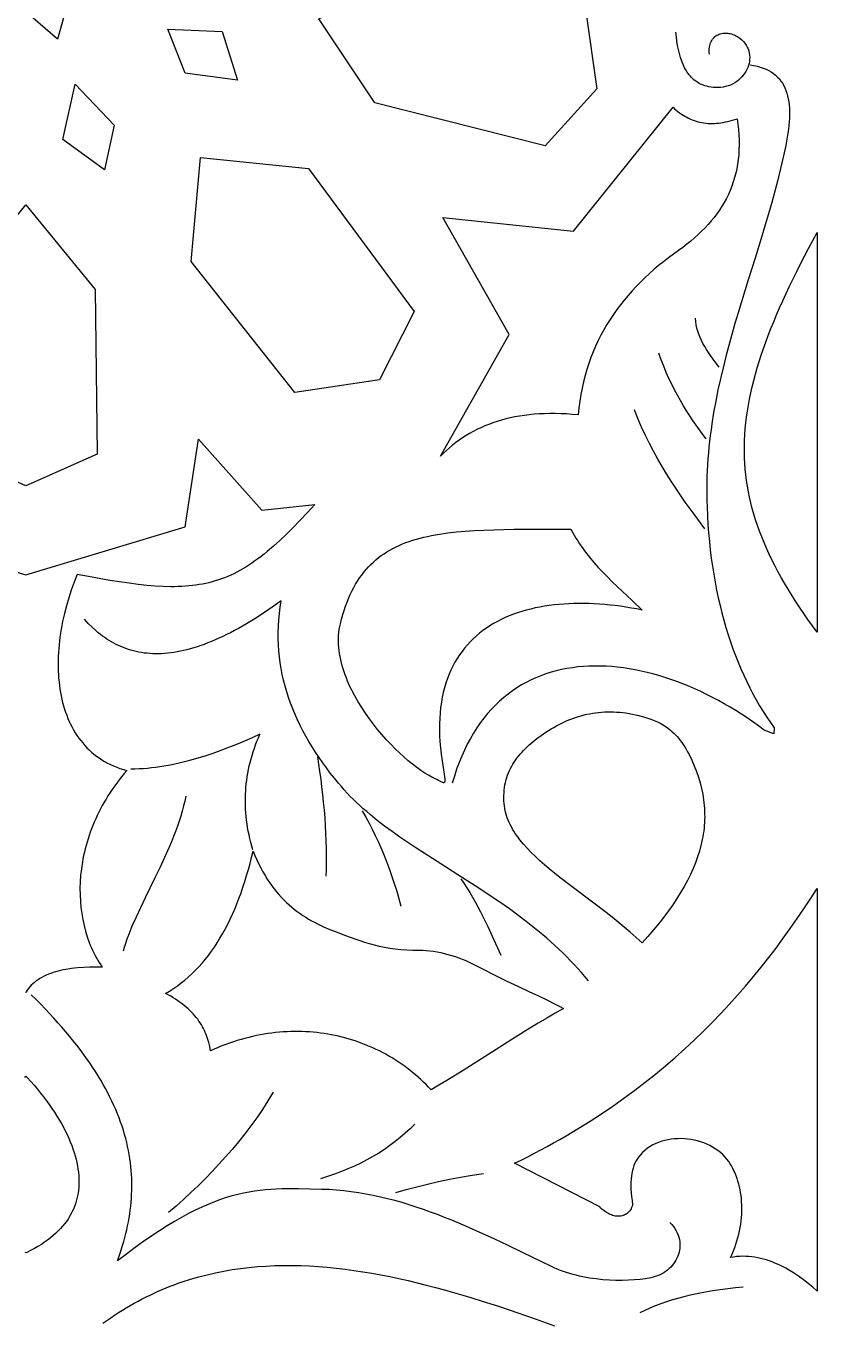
# Model space of a CAD drawing. Extents: x -332 to 348, y -263 to 352.
# Drawn here: x 261.73 to 288.5, y 217.3 to 261.21 of the extents above; entities that cross this region are included whole.
import ezdxf

# ---------------------------------------------------------------- set-up
doc = ezdxf.new("R2010")
doc.units = 0
doc.layers.add('LAYER_1', color=18, linetype='CONTINUOUS')
doc.layers.add('LAYER_2', color=174, linetype='CONTINUOUS')

msp = doc.modelspace()

# ---------------------------------------------------------------- linework, layer by layer
at = {"layer": 'LAYER_1'}
for points in [[(262.698, 266.916), (264.292, 267.325), (264, 265.681), (265.48, 264.954), (264.217, 263.886), (264.89, 262.362), (263.246, 262.369), (262.798, 260.762), (261.543, 261.841), (260.183, 260.902), (259.904, 262.548), (258.269, 262.717), (259.097, 264.16), (257.951, 265.358), (259.498, 265.923), (259.378, 267.589), (260.92, 267.011), (261.882, 268.366)], [(280.675, 261.693), (281.043, 259.077), (279.298, 257.146), (273.535, 258.611), (271.64, 261.451), (274.938, 263.136)], [(268.363, 261.015), (268.892, 259.374), (267.112, 259.61), (266.526, 261.099)], [(264.708, 257.846), (264.384, 256.333), (262.98, 257.359), (263.395, 259.234)], [(283.68, 258.405), (283.736, 258.356), (283.793, 258.309), (283.85, 258.265), (283.909, 258.224), (283.968, 258.185), (284.028, 258.149), (284.089, 258.115), (284.151, 258.084), (284.213, 258.055), (284.276, 258.029), (284.34, 258.005), (284.405, 257.984), (284.471, 257.965), (284.538, 257.949), (284.605, 257.936), (284.673, 257.925), (284.742, 257.917), (284.812, 257.911), (284.882, 257.908), (284.954, 257.907), (285.026, 257.909), (285.099, 257.913), (285.173, 257.92), (285.247, 257.93), (285.323, 257.942), (285.399, 257.957), (285.476, 257.974), (285.633, 258.016), (285.792, 258.068), (285.819, 257.884), (285.839, 257.703), (285.853, 257.526), (285.86, 257.352), (285.862, 257.182), (285.858, 257.014), (285.848, 256.85), (285.832, 256.689), (285.81, 256.531), (285.782, 256.376), (285.749, 256.223), (285.71, 256.074), (285.666, 255.928), (285.615, 255.784), (285.56, 255.643), (285.498, 255.505), (285.432, 255.37), (285.36, 255.236), (285.282, 255.106), (285.199, 254.978), (285.112, 254.852), (285.018, 254.729), (284.92, 254.608), (284.817, 254.489), (284.708, 254.372), (284.595, 254.258), (284.477, 254.145), (284.354, 254.035), (284.225, 253.926), (284.093, 253.819), (283.955, 253.714), (283.813, 253.611), (283.639, 253.486), (283.468, 253.358), (283.301, 253.228), (283.138, 253.095), (282.978, 252.959), (282.823, 252.821), (282.671, 252.679), (282.523, 252.535), (282.379, 252.388), (282.24, 252.238), (282.104, 252.085), (281.974, 251.929), (281.847, 251.77), (281.725, 251.607), (281.608, 251.441), (281.495, 251.271), (281.388, 251.098), (281.285, 250.922), (281.187, 250.742), (281.095, 250.558), (281.007, 250.371), (280.925, 250.179), (280.848, 249.984), (280.777, 249.785), (280.711, 249.582), (280.651, 249.375), (280.596, 249.164), (280.548, 248.949), (280.505, 248.729), (280.469, 248.505), (280.438, 248.277), (280.414, 248.044), (280.215, 248.061), (280.02, 248.074), (279.829, 248.083), (279.642, 248.088), (279.458, 248.088), (279.278, 248.084), (279.101, 248.076), (278.929, 248.063), (278.759, 248.047), (278.594, 248.026), (278.431, 248.002), (278.272, 247.974), (278.117, 247.941), (277.965, 247.905), (277.816, 247.865), (277.671, 247.822), (277.528, 247.774), (277.389, 247.723), (277.253, 247.668), (277.121, 247.61), (276.991, 247.548), (276.864, 247.483), (276.741, 247.414), (276.62, 247.341), (276.502, 247.266), (276.388, 247.187), (276.276, 247.104), (276.167, 247.019), (276.06, 246.93), (275.957, 246.838), (275.856, 246.743), (275.758, 246.645), (278.086, 250.764), (275.838, 254.727), (280.253, 254.261), (283.625, 258.457)], [(271.291, 256.385), (274.861, 251.547), (273.696, 249.233), (270.832, 248.802), (267.324, 253.238), (267.637, 256.751)], [(264.067, 252.292), (264.139, 246.715), (261.727, 245.638), (259.316, 246.715), (259.387, 252.292), (261.727, 255.153)], [(288.5, 240.69), (288.344, 240.903), (288.193, 241.115), (288.048, 241.324), (287.907, 241.532), (287.772, 241.737), (287.642, 241.942), (287.518, 242.144), (287.398, 242.345), (287.284, 242.545), (287.174, 242.744), (287.07, 242.941), (286.971, 243.137), (286.877, 243.333), (286.788, 243.527), (286.705, 243.721), (286.626, 243.914), (286.552, 244.106), (286.483, 244.298), (286.42, 244.489), (286.361, 244.68), (286.307, 244.871), (286.259, 245.062), (286.215, 245.253), (286.176, 245.443), (286.142, 245.634), (286.113, 245.825), (286.089, 246.017), (286.07, 246.209), (286.055, 246.401), (286.046, 246.595), (286.041, 246.788), (286.041, 246.983), (286.046, 247.179), (286.056, 247.375), (286.07, 247.573), (286.089, 247.772), (286.113, 247.972), (286.142, 248.174), (286.175, 248.377), (286.213, 248.581), (286.256, 248.788), (286.304, 248.996), (286.356, 249.206), (286.412, 249.418), (286.474, 249.632), (286.54, 249.848), (286.61, 250.066), (286.686, 250.287), (286.765, 250.51), (286.85, 250.736), (286.939, 250.964), (287.032, 251.195), (287.13, 251.429), (287.232, 251.666), (287.339, 251.906), (287.45, 252.149), (287.566, 252.395), (287.686, 252.644), (287.811, 252.897), (287.94, 253.153), (288.211, 253.676), (288.5, 254.215)], [(280.225, 244.074), (280.282, 243.973), (280.341, 243.873), (280.402, 243.775), (280.465, 243.679), (280.529, 243.585), (280.663, 243.401), (280.802, 243.224), (280.947, 243.051), (281.097, 242.883), (281.251, 242.719), (281.41, 242.557), (281.571, 242.397), (281.902, 242.081), (282.24, 241.763), (282.581, 241.439), (282.398, 241.474), (282.216, 241.507), (282.034, 241.537), (281.853, 241.564), (281.672, 241.587), (281.493, 241.607), (281.314, 241.625), (281.136, 241.638), (280.96, 241.649), (280.784, 241.656), (280.61, 241.66), (280.437, 241.661), (280.266, 241.658), (280.096, 241.652), (279.929, 241.642), (279.762, 241.629), (279.598, 241.612), (279.436, 241.591), (279.276, 241.567), (279.118, 241.539), (278.963, 241.508), (278.809, 241.473), (278.659, 241.433), (278.511, 241.391), (278.365, 241.344), (278.222, 241.293), (278.083, 241.238), (277.946, 241.18), (277.812, 241.117), (277.682, 241.051), (277.555, 240.98), (277.431, 240.905), (277.311, 240.826), (277.194, 240.743), (277.081, 240.655), (276.971, 240.563), (276.866, 240.467), (276.765, 240.367), (276.667, 240.262), (276.574, 240.153), (276.485, 240.039), (276.401, 239.921), (276.32, 239.799), (276.245, 239.671), (276.174, 239.539), (276.108, 239.403), (276.047, 239.262), (275.99, 239.116), (275.939, 238.965), (275.893, 238.81), (275.852, 238.65), (275.817, 238.485), (275.787, 238.315), (275.762, 238.14), (275.744, 237.96), (275.731, 237.775), (275.723, 237.585), (275.722, 237.39), (275.727, 237.19), (275.738, 236.984), (275.755, 236.774), (275.779, 236.558), (275.809, 236.337), (275.845, 236.111), (275.883, 235.881), (275.895, 235.795), (275.902, 235.727), (275.904, 235.674), (275.902, 235.635), (275.894, 235.61), (275.888, 235.601), (275.881, 235.596), (275.872, 235.592), (275.863, 235.592), (275.839, 235.596), (275.81, 235.608), (275.775, 235.626), (275.689, 235.673), (275.637, 235.699), (275.58, 235.726), (275.467, 235.779), (275.347, 235.845), (275.221, 235.922), (275.089, 236.01), (274.952, 236.108), (274.81, 236.217), (274.666, 236.336), (274.519, 236.464), (274.37, 236.6), (274.22, 236.745), (274.071, 236.897), (273.922, 237.056), (273.774, 237.222), (273.63, 237.394), (273.488, 237.572), (273.35, 237.755), (273.218, 237.943), (273.091, 238.134), (272.97, 238.33), (272.857, 238.529), (272.752, 238.73), (272.703, 238.831), (272.656, 238.933), (272.612, 239.035), (272.57, 239.138), (272.531, 239.241), (272.494, 239.344), (272.46, 239.448), (272.43, 239.551), (272.402, 239.655), (272.378, 239.758), (272.357, 239.862), (272.339, 239.965), (272.324, 240.068), (272.314, 240.171), (272.307, 240.273), (272.303, 240.375), (272.304, 240.477), (272.308, 240.578), (272.317, 240.679), (272.33, 240.778), (272.347, 240.877), (272.368, 240.976), (272.408, 241.131), (272.45, 241.282), (272.495, 241.427), (272.543, 241.568), (272.593, 241.703), (272.646, 241.834), (272.701, 241.96), (272.759, 242.082), (272.82, 242.199), (272.883, 242.311), (272.949, 242.419), (273.018, 242.523), (273.089, 242.623), (273.163, 242.718), (273.239, 242.81), (273.318, 242.898), (273.4, 242.981), (273.484, 243.061), (273.571, 243.138), (273.661, 243.211), (273.753, 243.28), (273.848, 243.346), (273.945, 243.408), (274.045, 243.468), (274.148, 243.524), (274.253, 243.577), (274.361, 243.627), (274.472, 243.674), (274.585, 243.719), (274.7, 243.761), (274.819, 243.8), (274.94, 243.836), (275.063, 243.87), (275.189, 243.902), (275.318, 243.932), (275.449, 243.959), (275.583, 243.984), (275.719, 244.007), (276, 244.048), (276.291, 244.081), (276.592, 244.108), (276.904, 244.129), (277.225, 244.145), (277.558, 244.157), (277.9, 244.166), (278.253, 244.171), (278.616, 244.174), (280.17, 244.178)], [(281.615, 237.992), (281.718, 237.987), (281.823, 237.979), (281.928, 237.968), (282.034, 237.954), (282.141, 237.937), (282.249, 237.917), (282.357, 237.894), (282.466, 237.868), (282.665, 237.814), (282.77, 237.783), (282.877, 237.746), (282.987, 237.703), (283.098, 237.654), (283.21, 237.596), (283.323, 237.53), (283.435, 237.453), (283.491, 237.411), (283.546, 237.365), (283.601, 237.317), (283.656, 237.266), (283.711, 237.211), (283.765, 237.153), (283.818, 237.091), (283.87, 237.026), (283.922, 236.957), (283.973, 236.884), (284.023, 236.807), (284.072, 236.725), (284.12, 236.64), (284.167, 236.55), (284.26, 236.356), (284.344, 236.162), (284.419, 235.969), (284.486, 235.777), (284.543, 235.585), (284.591, 235.394), (284.631, 235.203), (284.647, 235.107), (284.661, 235.012), (284.673, 234.916), (284.682, 234.821), (284.689, 234.725), (284.694, 234.629), (284.696, 234.534), (284.697, 234.438), (284.694, 234.342), (284.69, 234.246), (284.683, 234.15), (284.674, 234.054), (284.663, 233.958), (284.649, 233.861), (284.633, 233.765), (284.615, 233.668), (284.571, 233.474), (284.519, 233.279), (284.456, 233.083), (284.384, 232.885), (284.303, 232.687), (284.213, 232.487), (284.112, 232.286), (284.003, 232.084), (283.883, 231.879), (283.755, 231.673), (283.616, 231.465), (283.468, 231.255), (283.31, 231.043), (283.143, 230.828), (282.965, 230.612), (282.778, 230.393), (282.581, 230.171), (282.38, 230.354), (282.177, 230.532), (281.973, 230.705), (281.768, 230.874), (281.563, 231.039), (281.358, 231.201), (280.951, 231.513), (280.166, 232.106), (279.796, 232.391), (279.618, 232.532), (279.446, 232.673), (279.28, 232.812), (279.121, 232.952), (278.969, 233.092), (278.825, 233.232), (278.69, 233.373), (278.563, 233.515), (278.446, 233.659), (278.391, 233.731), (278.338, 233.804), (278.288, 233.877), (278.241, 233.951), (278.197, 234.025), (278.155, 234.1), (278.116, 234.176), (278.081, 234.252), (278.048, 234.329), (278.018, 234.407), (277.992, 234.486), (277.969, 234.565), (277.949, 234.645), (277.932, 234.726), (277.919, 234.808), (277.909, 234.892), (277.903, 234.976), (277.9, 235.061), (277.901, 235.157), (277.906, 235.25), (277.913, 235.342), (277.925, 235.431), (277.939, 235.518), (277.957, 235.604), (277.978, 235.687), (278.002, 235.769), (278.029, 235.849), (278.059, 235.927), (278.092, 236.003), (278.127, 236.078), (278.166, 236.151), (278.207, 236.222), (278.25, 236.292), (278.296, 236.361), (278.345, 236.428), (278.396, 236.493), (278.449, 236.558), (278.504, 236.621), (278.562, 236.683), (278.622, 236.744), (278.747, 236.862), (278.88, 236.976), (279.02, 237.087), (279.167, 237.194), (279.319, 237.299), (279.497, 237.412), (279.587, 237.465), (279.677, 237.516), (279.769, 237.565), (279.86, 237.611), (279.952, 237.654), (280.045, 237.695), (280.138, 237.734), (280.232, 237.769), (280.327, 237.803), (280.422, 237.834), (280.518, 237.862), (280.614, 237.887), (280.711, 237.91), (280.809, 237.93), (280.907, 237.948), (281.006, 237.963), (281.106, 237.974), (281.206, 237.984), (281.307, 237.99), (281.409, 237.994), (281.512, 237.994)], [(269.478, 233.128), (269.543, 232.982), (269.609, 232.842), (269.678, 232.707), (269.748, 232.578), (269.82, 232.453), (269.894, 232.334), (269.97, 232.219), (270.047, 232.109), (270.126, 232.004), (270.207, 231.903), (270.289, 231.806), (270.373, 231.713), (270.459, 231.624), (270.546, 231.539), (270.635, 231.458), (270.725, 231.38), (270.816, 231.306), (270.909, 231.235), (271.003, 231.167), (271.098, 231.102), (271.195, 231.039), (271.293, 230.98), (271.392, 230.923), (271.493, 230.868), (271.594, 230.816), (271.8, 230.717), (272.011, 230.626), (272.225, 230.541), (272.545, 230.419), (272.862, 230.304), (273.022, 230.25), (273.183, 230.199), (273.347, 230.15), (273.513, 230.106), (273.684, 230.065), (273.858, 230.028), (274.038, 229.997), (274.223, 229.97), (274.415, 229.949), (274.614, 229.934), (274.821, 229.925), (275.037, 229.922), (275.155, 229.921), (275.275, 229.914), (275.397, 229.903), (275.518, 229.888), (275.641, 229.868), (275.763, 229.844), (275.886, 229.816), (276.009, 229.784), (276.131, 229.749), (276.253, 229.71), (276.373, 229.667), (276.493, 229.621), (276.611, 229.572), (276.728, 229.52), (276.843, 229.465), (276.956, 229.407), (277.243, 229.257), (277.508, 229.122), (277.983, 228.886), (278.392, 228.691), (278.749, 228.525), (279.068, 228.379), (279.36, 228.241), (279.639, 228.102), (279.778, 228.029), (279.919, 227.951), (279.635, 227.791), (279.351, 227.625), (279.066, 227.456), (278.78, 227.282), (278.209, 226.928), (277.64, 226.568), (276.519, 225.857), (275.972, 225.518), (275.702, 225.355), (275.437, 225.198), (275.352, 225.288), (275.266, 225.376), (275.179, 225.462), (275.09, 225.547), (274.999, 225.629), (274.907, 225.71), (274.813, 225.788), (274.718, 225.864), (274.621, 225.939), (274.523, 226.011), (274.424, 226.082), (274.323, 226.15), (274.22, 226.216), (274.117, 226.28), (274.012, 226.342), (273.906, 226.402), (273.799, 226.46), (273.691, 226.516), (273.581, 226.569), (273.47, 226.62), (273.359, 226.669), (273.246, 226.716), (273.132, 226.761), (273.017, 226.804), (272.902, 226.844), (272.785, 226.882), (272.667, 226.918), (272.549, 226.951), (272.43, 226.982), (272.31, 227.011), (272.189, 227.038), (272.067, 227.062), (271.945, 227.084), (271.822, 227.103), (271.698, 227.12), (271.574, 227.135), (271.449, 227.147), (271.324, 227.157), (271.198, 227.164), (271.072, 227.169), (270.945, 227.172), (270.817, 227.172), (270.69, 227.17), (270.562, 227.165), (270.433, 227.157), (270.305, 227.147), (270.176, 227.135), (270.046, 227.12), (269.917, 227.102), (269.787, 227.082), (269.657, 227.059), (269.528, 227.033), (269.398, 227.005), (269.268, 226.975), (269.137, 226.941), (269.007, 226.905), (268.877, 226.866), (268.747, 226.825), (268.618, 226.781), (268.488, 226.734), (268.358, 226.684), (268.229, 226.632), (268.1, 226.577), (267.971, 226.519), (267.946, 226.661), (267.914, 226.801), (267.874, 226.938), (267.851, 227.006), (267.826, 227.073), (267.798, 227.14), (267.768, 227.205), (267.736, 227.271), (267.701, 227.335), (267.664, 227.399), (267.625, 227.462), (267.583, 227.524), (267.539, 227.586), (267.491, 227.647), (267.442, 227.707), (267.39, 227.766), (267.334, 227.825), (267.277, 227.883), (267.216, 227.94), (267.153, 227.996), (267.086, 228.051), (267.017, 228.106), (266.945, 228.159), (266.869, 228.212), (266.791, 228.264), (266.709, 228.314), (266.625, 228.364), (266.537, 228.413), (266.445, 228.461), (266.585, 228.542), (266.721, 228.628), (266.854, 228.719), (266.983, 228.815), (267.109, 228.915), (267.233, 229.021), (267.352, 229.131), (267.469, 229.245), (267.583, 229.365), (267.693, 229.489), (267.801, 229.617), (267.905, 229.751), (268.007, 229.888), (268.106, 230.03), (268.201, 230.176), (268.294, 230.327), (268.384, 230.482), (268.471, 230.641), (268.556, 230.804), (268.637, 230.971), (268.716, 231.142), (268.793, 231.317), (268.866, 231.497), (268.937, 231.68), (269.006, 231.867), (269.072, 232.058), (269.135, 232.252), (269.196, 232.45), (269.255, 232.652), (269.311, 232.858), (269.364, 233.067), (269.416, 233.279)], [(288.5, 218.388), (288.353, 218.517), (288.2, 218.644), (288.041, 218.768), (287.876, 218.887), (287.706, 219.001), (287.531, 219.108), (287.442, 219.158), (287.351, 219.207), (287.26, 219.252), (287.167, 219.296), (287.073, 219.337), (286.978, 219.375), (286.883, 219.409), (286.786, 219.441), (286.689, 219.47), (286.591, 219.495), (286.491, 219.516), (286.392, 219.534), (286.291, 219.548), (286.19, 219.558), (286.088, 219.563), (285.986, 219.564), (285.883, 219.561), (285.779, 219.553), (285.676, 219.54), (285.571, 219.522), (285.622, 219.635), (285.67, 219.749), (285.713, 219.863), (285.753, 219.976), (285.789, 220.09), (285.822, 220.203), (285.85, 220.316), (285.876, 220.429), (285.897, 220.542), (285.915, 220.653), (285.93, 220.764), (285.941, 220.875), (285.949, 220.984), (285.954, 221.093), (285.955, 221.2), (285.953, 221.307), (285.947, 221.412), (285.939, 221.516), (285.927, 221.618), (285.913, 221.719), (285.895, 221.818), (285.874, 221.915), (285.85, 222.011), (285.824, 222.105), (285.794, 222.196), (285.762, 222.286), (285.726, 222.373), (285.688, 222.458), (285.648, 222.541), (285.604, 222.621), (285.558, 222.698), (285.51, 222.773), (285.448, 222.856), (285.38, 222.936), (285.306, 223.011), (285.227, 223.081), (285.144, 223.146), (285.055, 223.207), (284.963, 223.263), (284.867, 223.314), (284.767, 223.361), (284.665, 223.402), (284.56, 223.438), (284.452, 223.469), (284.343, 223.495), (284.233, 223.516), (284.122, 223.532), (284.01, 223.542), (283.897, 223.546), (283.785, 223.545), (283.674, 223.539), (283.564, 223.527), (283.454, 223.509), (283.347, 223.486), (283.242, 223.456), (283.139, 223.421), (283.039, 223.38), (282.943, 223.333), (282.85, 223.279), (282.762, 223.22), (282.678, 223.154), (282.598, 223.082), (282.524, 223.004), (282.456, 222.92), (282.411, 222.854), (282.37, 222.785), (282.334, 222.711), (282.302, 222.633), (282.275, 222.551), (282.251, 222.464), (282.232, 222.372), (282.218, 222.275), (282.208, 222.174), (282.202, 222.067), (282.2, 221.955), (282.203, 221.837), (282.211, 221.714), (282.223, 221.585), (282.239, 221.451), (282.259, 221.311), (282.244, 221.262), (282.226, 221.217), (282.206, 221.176), (282.184, 221.137), (282.16, 221.102), (282.133, 221.07), (282.105, 221.042), (282.075, 221.016), (282.043, 220.993), (282.01, 220.974), (281.976, 220.957), (281.94, 220.944), (281.903, 220.933), (281.865, 220.925), (281.827, 220.92), (281.787, 220.918), (281.747, 220.919), (281.706, 220.922), (281.665, 220.928), (281.624, 220.937), (281.582, 220.949), (281.541, 220.963), (281.499, 220.979), (281.458, 220.998), (281.417, 221.019), (281.377, 221.043), (281.337, 221.069), (281.297, 221.098), (281.259, 221.129), (281.221, 221.162), (281.185, 221.197), (281.15, 221.235), (278.26, 222.711), (278.487, 222.823), (278.712, 222.936), (278.934, 223.05), (279.154, 223.166), (279.371, 223.282), (279.585, 223.401), (279.797, 223.52), (280.006, 223.641), (280.213, 223.763), (280.417, 223.886), (280.619, 224.01), (280.819, 224.136), (281.016, 224.262), (281.21, 224.39), (281.593, 224.65), (281.966, 224.914), (282.331, 225.182), (282.686, 225.455), (283.034, 225.732), (283.372, 226.013), (283.703, 226.298), (284.026, 226.587), (284.341, 226.88), (284.649, 227.177), (284.949, 227.477), (285.242, 227.781), (285.528, 228.089), (285.808, 228.399), (286.081, 228.713), (286.348, 229.03), (286.608, 229.35), (286.863, 229.673), (287.113, 229.999), (287.356, 230.328), (287.595, 230.659), (287.828, 230.993), (288.057, 231.329), (288.281, 231.667), (288.5, 232.008)]]:
    msp.add_lwpolyline(points, close=True, dxfattribs=at)
for points in [[(256.337, 244.25), (261.727, 242.634), (267.117, 244.25), (267.569, 247.223), (269.712, 244.813), (271.503, 245.013), (271.251, 244.737), (271.009, 244.478), (270.773, 244.235), (270.545, 244.008), (270.323, 243.796), (270.105, 243.6), (269.892, 243.418), (269.787, 243.333), (269.683, 243.251), (269.579, 243.173), (269.476, 243.098), (269.373, 243.027), (269.271, 242.959), (269.169, 242.894), (269.066, 242.833), (268.964, 242.775), (268.862, 242.72), (268.76, 242.669), (268.657, 242.62), (268.554, 242.575), (268.45, 242.532), (268.346, 242.493), (268.241, 242.456), (268.135, 242.423), (268.028, 242.392), (267.92, 242.364), (267.811, 242.339), (267.7, 242.316), (267.588, 242.297), (267.475, 242.279), (267.36, 242.265), (267.243, 242.253), (267.125, 242.243), (267.005, 242.236), (266.882, 242.231), (266.758, 242.229), (266.631, 242.228), (266.37, 242.235), (266.099, 242.25), (265.817, 242.274), (265.523, 242.305), (265.216, 242.344), (264.896, 242.39), (264.561, 242.443), (264.21, 242.503), (263.844, 242.568), (263.46, 242.64), (263.356, 242.378), (263.26, 242.114), (263.174, 241.849), (263.096, 241.584), (263.028, 241.318), (262.997, 241.185), (262.969, 241.053), (262.942, 240.92), (262.919, 240.788), (262.897, 240.657), (262.879, 240.525), (262.862, 240.394), (262.848, 240.264), (262.836, 240.134), (262.827, 240.005), (262.821, 239.877), (262.817, 239.75), (262.815, 239.623), (262.816, 239.498), (262.819, 239.373), (262.826, 239.249), (262.834, 239.127), (262.846, 239.006), (262.859, 238.886), (262.876, 238.767), (262.895, 238.65), (262.917, 238.535), (262.942, 238.421), (262.969, 238.308), (262.999, 238.197), (263.032, 238.088), (263.068, 237.981), (263.106, 237.875), (263.147, 237.772), (263.191, 237.67), (263.238, 237.571), (263.288, 237.473), (263.341, 237.378), (263.396, 237.285), (263.454, 237.195), (263.516, 237.107), (263.58, 237.021), (263.647, 236.938), (263.718, 236.857), (263.791, 236.779), (263.867, 236.704), (263.946, 236.632), (264.029, 236.562), (264.114, 236.495), (264.202, 236.432), (264.294, 236.371), (264.389, 236.314), (264.486, 236.259), (264.587, 236.208), (264.692, 236.161), (264.799, 236.116), (264.91, 236.075), (265.023, 236.038), (265.14, 236.004), (265.051, 235.9), (264.965, 235.795), (264.881, 235.69), (264.801, 235.583), (264.722, 235.476), (264.647, 235.368), (264.574, 235.26), (264.504, 235.151), (264.437, 235.041), (264.372, 234.931), (264.31, 234.82), (264.25, 234.709), (264.193, 234.597), (264.139, 234.485), (264.087, 234.373), (264.038, 234.26), (263.991, 234.148), (263.946, 234.035), (263.904, 233.922), (263.865, 233.808), (263.828, 233.695), (263.794, 233.582), (263.761, 233.468), (263.732, 233.355), (263.704, 233.242), (263.679, 233.129), (263.657, 233.016), (263.636, 232.903), (263.603, 232.679), (263.578, 232.456), (263.562, 232.234), (263.556, 232.015), (263.558, 231.798), (263.568, 231.584), (263.587, 231.373), (263.614, 231.165), (263.649, 230.962), (263.693, 230.762), (263.744, 230.566), (263.803, 230.376), (263.87, 230.19), (263.906, 230.099), (263.944, 230.01), (263.984, 229.922), (264.025, 229.835), (264.069, 229.75), (264.114, 229.667), (264.161, 229.585), (264.21, 229.505), (264.26, 229.426), (264.312, 229.35), (264.093, 229.354), (263.879, 229.352), (263.67, 229.344), (263.467, 229.328), (263.27, 229.306), (263.082, 229.276), (262.99, 229.258), (262.901, 229.238), (262.813, 229.216), (262.728, 229.193), (262.645, 229.167), (262.565, 229.139), (262.487, 229.109), (262.412, 229.077), (262.339, 229.042), (262.269, 229.006), (262.201, 228.967), (262.137, 228.926), (262.075, 228.883), (262.017, 228.837), (261.961, 228.789), (261.909, 228.739), (261.859, 228.686), (261.814, 228.631), (261.771, 228.573), (261.732, 228.512), (261.732, 228.496), (261.727, 228.504), (261.722, 228.496)], [(261.684, 225.616), (261.727, 225.662), (261.77, 225.616), (261.89, 225.485), (262.005, 225.353), (262.116, 225.222), (262.222, 225.091), (262.325, 224.96), (262.424, 224.829), (262.518, 224.699), (262.608, 224.57), (262.694, 224.441), (262.776, 224.312), (262.853, 224.184), (262.926, 224.058), (262.995, 223.931), (263.06, 223.806), (263.12, 223.682), (263.176, 223.559), (263.227, 223.438), (263.275, 223.317), (263.318, 223.198), (263.357, 223.08), (263.391, 222.964), (263.422, 222.85), (263.448, 222.737), (263.47, 222.625), (263.488, 222.516), (263.502, 222.408), (263.513, 222.302), (263.519, 222.198), (263.521, 222.095), (263.519, 221.995), (263.514, 221.896), (263.504, 221.799), (263.491, 221.703), (263.475, 221.61), (263.454, 221.517), (263.43, 221.426), (263.402, 221.337), (263.37, 221.249), (263.335, 221.162), (263.295, 221.076), (263.251, 220.991), (263.203, 220.907), (263.151, 220.824), (263.094, 220.742), (263.033, 220.66), (262.967, 220.58), (262.896, 220.5), (262.819, 220.421), (262.738, 220.343), (262.651, 220.266), (262.559, 220.19), (262.462, 220.115), (262.358, 220.041), (262.249, 219.968), (262.134, 219.897), (262.013, 219.828), (261.886, 219.76), (261.753, 219.694), (261.727, 219.682), (261.702, 219.694)], [(264.332, 217.299), (264.463, 217.393), (264.595, 217.484), (264.727, 217.573), (264.859, 217.658), (264.991, 217.742), (265.124, 217.822), (265.257, 217.9), (265.391, 217.976), (265.525, 218.049), (265.659, 218.12), (265.794, 218.188), (265.929, 218.254), (266.064, 218.318), (266.2, 218.379), (266.336, 218.438), (266.472, 218.495), (266.609, 218.549), (266.746, 218.601), (266.883, 218.651), (267.019, 218.698), (267.298, 218.788), (267.576, 218.869), (267.856, 218.942), (268.137, 219.006), (268.42, 219.063), (268.704, 219.112), (268.99, 219.154), (269.277, 219.188), (269.566, 219.215), (269.856, 219.236), (270.148, 219.249), (270.441, 219.255), (270.735, 219.256), (271.03, 219.249), (271.327, 219.237), (271.625, 219.219), (271.924, 219.194), (272.224, 219.164), (272.526, 219.129), (272.828, 219.088), (273.131, 219.042), (273.435, 218.992), (273.74, 218.936), (274.046, 218.876), (274.352, 218.811), (274.659, 218.742), (274.967, 218.669), (275.275, 218.592), (275.584, 218.512), (275.893, 218.428), (276.202, 218.341), (276.512, 218.25), (276.822, 218.157), (277.131, 218.061), (277.752, 217.861), (278.372, 217.653), (278.992, 217.437), (279.611, 217.216)]]:
    msp.add_lwpolyline(points, dxfattribs=at)
at = {"layer": 'LAYER_2'}
for points in [[(284.86, 260.249), (284.854, 260.314), (284.852, 260.376), (284.854, 260.434), (284.86, 260.489), (284.869, 260.541), (284.881, 260.59), (284.896, 260.636), (284.915, 260.679), (284.936, 260.718), (284.959, 260.755), (284.986, 260.788), (285.014, 260.819), (285.045, 260.846), (285.077, 260.871), (285.112, 260.893), (285.148, 260.912), (285.186, 260.928), (285.224, 260.941), (285.264, 260.951), (285.306, 260.959), (285.347, 260.964), (285.39, 260.966), (285.433, 260.965), (285.477, 260.962), (285.52, 260.956), (285.564, 260.947), (285.607, 260.936), (285.65, 260.922), (285.693, 260.906), (285.735, 260.887), (285.776, 260.866), (285.817, 260.842), (285.888, 260.792), (285.952, 260.739), (286.009, 260.682), (286.059, 260.622), (286.102, 260.56), (286.138, 260.495), (286.168, 260.429), (286.19, 260.361), (286.207, 260.291), (286.217, 260.22), (286.221, 260.149), (286.219, 260.078), (286.211, 260.007), (286.197, 259.936), (286.178, 259.866), (286.154, 259.797), (286.124, 259.729), (286.089, 259.663), (286.049, 259.6), (286.004, 259.538), (285.955, 259.48), (285.901, 259.425), (285.842, 259.373), (285.78, 259.325), (285.713, 259.282), (285.642, 259.242), (285.567, 259.208), (285.489, 259.179), (285.407, 259.156), (285.322, 259.138), (285.233, 259.127), (285.141, 259.122), (285.066, 259.122), (284.991, 259.127), (284.916, 259.136), (284.842, 259.148), (284.77, 259.165), (284.698, 259.186), (284.629, 259.211), (284.561, 259.24), (284.511, 259.265), (284.463, 259.293), (284.417, 259.323), (284.373, 259.355), (284.33, 259.389), (284.289, 259.426), (284.25, 259.465), (284.212, 259.505), (284.176, 259.548), (284.142, 259.593), (284.109, 259.64), (284.077, 259.689), (284.019, 259.792), (283.966, 259.902), (283.919, 260.019), (283.877, 260.143), (283.841, 260.272), (283.808, 260.407), (283.781, 260.547), (283.757, 260.693), (283.738, 260.843), (283.723, 260.997)], [(286.237, 259.891), (286.357, 259.871), (286.471, 259.846), (286.579, 259.817), (286.68, 259.783), (286.776, 259.743), (286.865, 259.7), (286.948, 259.651), (287.025, 259.598), (287.097, 259.541), (287.163, 259.479), (287.224, 259.413), (287.279, 259.343), (287.329, 259.269), (287.374, 259.19), (287.414, 259.108), (287.449, 259.021), (287.479, 258.931), (287.505, 258.837), (287.526, 258.739), (287.542, 258.638), (287.555, 258.533), (287.563, 258.425), (287.567, 258.313), (287.567, 258.198), (287.563, 258.079), (287.556, 257.957), (287.545, 257.833), (287.53, 257.705), (287.512, 257.574), (287.491, 257.441), (287.467, 257.304), (287.44, 257.165), (287.355, 256.771), (287.265, 256.381), (287.17, 255.994), (287.07, 255.61), (286.966, 255.229), (286.858, 254.85), (286.748, 254.473), (286.635, 254.098), (286.405, 253.353), (286.173, 252.611), (285.944, 251.871), (285.831, 251.502), (285.721, 251.131), (285.615, 250.76), (285.511, 250.389), (285.412, 250.016), (285.318, 249.641), (285.229, 249.265), (285.146, 248.886), (285.07, 248.506), (285.001, 248.122), (284.94, 247.736), (284.912, 247.542), (284.886, 247.347), (284.863, 247.151), (284.842, 246.954), (284.824, 246.756), (284.808, 246.558), (284.794, 246.358), (284.783, 246.157), (284.775, 245.955), (284.77, 245.752), (284.767, 245.548), (284.767, 245.343), (284.77, 245.137), (284.777, 244.929), (284.79, 244.631), (284.808, 244.337), (284.83, 244.046), (284.856, 243.759), (284.887, 243.476), (284.922, 243.196), (284.961, 242.92), (285.004, 242.647), (285.051, 242.378), (285.102, 242.113), (285.157, 241.852), (285.216, 241.595), (285.279, 241.341), (285.346, 241.091), (285.417, 240.845), (285.492, 240.603), (285.571, 240.365), (285.653, 240.13), (285.739, 239.9), (285.829, 239.674), (285.922, 239.451), (286.019, 239.233), (286.119, 239.018), (286.223, 238.808), (286.331, 238.601), (286.442, 238.399), (286.556, 238.201), (286.674, 238.007), (286.795, 237.817), (286.92, 237.631), (287.047, 237.45), (287.037, 237.253), (286.71, 237.377), (286.522, 237.517), (286.332, 237.652), (286.14, 237.784), (285.947, 237.911), (285.752, 238.034), (285.556, 238.153), (285.359, 238.268), (285.161, 238.378), (284.962, 238.483), (284.762, 238.584), (284.562, 238.681), (284.361, 238.772), (284.159, 238.859), (283.957, 238.941), (283.755, 239.019), (283.553, 239.091), (283.351, 239.158), (283.149, 239.22), (282.947, 239.277), (282.746, 239.328), (282.545, 239.374), (282.345, 239.415), (282.146, 239.45), (281.947, 239.48), (281.75, 239.504), (281.553, 239.523), (281.358, 239.536), (281.164, 239.543), (280.972, 239.544), (280.781, 239.539), (280.592, 239.528), (280.405, 239.511), (280.219, 239.487), (280.036, 239.458), (279.855, 239.422), (279.676, 239.38), (279.5, 239.331), (279.326, 239.276), (279.155, 239.215), (278.986, 239.146), (278.821, 239.071), (278.658, 238.989), (278.499, 238.901), (278.343, 238.805), (278.19, 238.702), (278.041, 238.593), (277.895, 238.476), (277.753, 238.352), (277.615, 238.22), (277.481, 238.081), (277.351, 237.935), (277.225, 237.782), (277.104, 237.62), (276.987, 237.452), (276.875, 237.275), (276.767, 237.091), (276.664, 236.898), (276.566, 236.698), (276.473, 236.49), (276.385, 236.274), (276.303, 236.05), (276.226, 235.818), (276.154, 235.577)], [(285.186, 249.654), (285.035, 249.852), (284.891, 250.051), (284.823, 250.152), (284.758, 250.253), (284.697, 250.354), (284.639, 250.457), (284.586, 250.56), (284.539, 250.665), (284.496, 250.77), (284.46, 250.877), (284.43, 250.984), (284.408, 251.094), (284.392, 251.204), (284.385, 251.317)], [(284.749, 247.23), (284.635, 247.381), (284.522, 247.534), (284.41, 247.691), (284.299, 247.85), (284.191, 248.013), (284.084, 248.18), (283.979, 248.351), (283.876, 248.526), (283.775, 248.706), (283.677, 248.892), (283.581, 249.083), (283.488, 249.28), (283.398, 249.483), (283.312, 249.692), (283.228, 249.909), (283.148, 250.133)], [(284.705, 244.186), (284.371, 244.634), (284.205, 244.862), (284.041, 245.091), (283.88, 245.324), (283.72, 245.561), (283.563, 245.801), (283.409, 246.045), (283.259, 246.295), (283.111, 246.55), (282.968, 246.811), (282.829, 247.077), (282.694, 247.351), (282.563, 247.632), (282.438, 247.92), (282.318, 248.216)], [(280.765, 228.886), (280.646, 229.03), (280.525, 229.171), (280.401, 229.31), (280.276, 229.445), (280.149, 229.579), (280.021, 229.709), (279.891, 229.838), (279.759, 229.964), (279.626, 230.087), (279.492, 230.209), (279.356, 230.328), (279.219, 230.446), (278.942, 230.675), (278.661, 230.896), (278.376, 231.111), (278.089, 231.32), (277.8, 231.524), (277.509, 231.722), (277.218, 231.916), (276.926, 232.107), (276.343, 232.479), (275.767, 232.844), (275.201, 233.205), (274.924, 233.386), (274.651, 233.568), (274.384, 233.752), (274.122, 233.938), (273.866, 234.126), (273.618, 234.318), (273.377, 234.514), (273.259, 234.614), (273.144, 234.715), (273.03, 234.817), (272.919, 234.92), (272.811, 235.025), (272.704, 235.132), (272.601, 235.24), (272.499, 235.349), (272.401, 235.461), (272.305, 235.574), (272.165, 235.747), (272.028, 235.92), (271.897, 236.095), (271.769, 236.271), (271.646, 236.448), (271.527, 236.626), (271.414, 236.805), (271.305, 236.986), (271.2, 237.168), (271.101, 237.351), (271.007, 237.535), (270.918, 237.721), (270.834, 237.908), (270.755, 238.096), (270.682, 238.286), (270.615, 238.477), (270.553, 238.67), (270.497, 238.864), (270.447, 239.06), (270.402, 239.257), (270.364, 239.455), (270.332, 239.656), (270.306, 239.858), (270.287, 240.061), (270.273, 240.266), (270.267, 240.473), (270.267, 240.682), (270.274, 240.892), (270.287, 241.104), (270.308, 241.317), (270.335, 241.533), (270.37, 241.75), (270.065, 241.534), (269.768, 241.332), (269.478, 241.145), (269.195, 240.973), (268.919, 240.815), (268.784, 240.741), (268.65, 240.671), (268.519, 240.605), (268.388, 240.542), (268.26, 240.482), (268.133, 240.426), (268.008, 240.373), (267.884, 240.323), (267.762, 240.277), (267.642, 240.234), (267.523, 240.194), (267.406, 240.157), (267.29, 240.124), (267.176, 240.093), (267.063, 240.066), (266.952, 240.042), (266.842, 240.021), (266.734, 240.003), (266.627, 239.988), (266.522, 239.976), (266.418, 239.967), (266.316, 239.961), (266.215, 239.958), (266.115, 239.957), (266.017, 239.96), (265.92, 239.965), (265.825, 239.973), (265.731, 239.984), (265.638, 239.997), (265.546, 240.013), (265.456, 240.032), (265.367, 240.054), (265.279, 240.078), (265.193, 240.104), (265.108, 240.133), (265.024, 240.165), (264.941, 240.199), (264.859, 240.236), (264.779, 240.274), (264.7, 240.316), (264.621, 240.359), (264.545, 240.405), (264.469, 240.454), (264.394, 240.504), (264.32, 240.557), (264.248, 240.612), (264.176, 240.669), (264.106, 240.729), (263.968, 240.854), (263.834, 240.987), (263.704, 241.128)], [(269.404, 233.318), (269.368, 233.446), (269.334, 233.574), (269.304, 233.701), (269.276, 233.827), (269.251, 233.953), (269.229, 234.079), (269.209, 234.204), (269.193, 234.329), (269.179, 234.453), (269.169, 234.577), (269.161, 234.701), (269.156, 234.824), (269.154, 234.947), (269.154, 235.07), (269.158, 235.192), (269.164, 235.314), (269.173, 235.436), (269.185, 235.557), (269.2, 235.678), (269.217, 235.799), (269.237, 235.92), (269.26, 236.04), (269.286, 236.161), (269.315, 236.281), (269.346, 236.401), (269.381, 236.52), (269.418, 236.64), (269.457, 236.759), (269.5, 236.879), (269.545, 236.998), (269.593, 237.117), (269.644, 237.236), (269.382, 237.117), (269.118, 237.001), (268.853, 236.889), (268.586, 236.781), (268.317, 236.679), (268.047, 236.582), (267.776, 236.492), (267.503, 236.408), (267.229, 236.331), (266.953, 236.263), (266.677, 236.203), (266.538, 236.176), (266.399, 236.152), (266.259, 236.13), (266.119, 236.11), (265.979, 236.093), (265.839, 236.079), (265.698, 236.067), (265.557, 236.058), (265.416, 236.052), (265.274, 236.048)], [(271.592, 236.473), (271.631, 236.227), (271.667, 235.975), (271.702, 235.719), (271.734, 235.459), (271.764, 235.196), (271.791, 234.931), (271.816, 234.666), (271.837, 234.401), (271.855, 234.138), (271.869, 233.878), (271.88, 233.621), (271.887, 233.37), (271.89, 233.124), (271.888, 232.884), (271.883, 232.653), (271.872, 232.431)], [(267.133, 235.141), (267.101, 234.974), (267.063, 234.806), (267.018, 234.635), (266.969, 234.464), (266.914, 234.291), (266.854, 234.118), (266.79, 233.943), (266.722, 233.768), (266.651, 233.593), (266.577, 233.417), (266.421, 233.066), (266.258, 232.716), (266.091, 232.37), (265.759, 231.692), (265.6, 231.363), (265.452, 231.044), (265.316, 230.735), (265.254, 230.585), (265.196, 230.439), (265.143, 230.295), (265.096, 230.156), (265.054, 230.02), (265.018, 229.888)], [(273.106, 234.637), (273.226, 234.43), (273.339, 234.223), (273.447, 234.016), (273.549, 233.81), (273.646, 233.603), (273.737, 233.397), (273.824, 233.192), (273.905, 232.988), (273.983, 232.785), (274.056, 232.583), (274.125, 232.383), (274.19, 232.185), (274.251, 231.989), (274.309, 231.795), (274.416, 231.415)], [(276.445, 232.337), (276.548, 232.189), (276.648, 232.037), (276.745, 231.881), (276.839, 231.721), (276.931, 231.559), (277.02, 231.395), (277.106, 231.229), (277.19, 231.062), (277.353, 230.728), (277.507, 230.397), (277.798, 229.762)], [(283.516, 220.709), (283.58, 220.641), (283.637, 220.571), (283.688, 220.5), (283.731, 220.428), (283.768, 220.355), (283.799, 220.282), (283.823, 220.209), (283.842, 220.135), (283.854, 220.061), (283.861, 219.988), (283.861, 219.915), (283.857, 219.843), (283.847, 219.771), (283.832, 219.701), (283.812, 219.632), (283.787, 219.564), (283.758, 219.498), (283.724, 219.434), (283.686, 219.372), (283.644, 219.312), (283.597, 219.254), (283.547, 219.199), (283.493, 219.147), (283.436, 219.098), (283.375, 219.052), (283.311, 219.009), (283.245, 218.97), (283.175, 218.935), (283.102, 218.904), (283.027, 218.877), (282.95, 218.854), (282.87, 218.836), (282.698, 218.806), (282.514, 218.782), (282.321, 218.763), (282.119, 218.751), (281.909, 218.746), (281.694, 218.747), (281.474, 218.756), (281.251, 218.772), (281.026, 218.796), (280.8, 218.829), (280.575, 218.871), (280.463, 218.895), (280.352, 218.921), (280.242, 218.95), (280.133, 218.981), (280.025, 219.015), (279.918, 219.051), (279.813, 219.089), (279.709, 219.131), (279.608, 219.174), (279.508, 219.221), (278.535, 219.694), (278.052, 219.926), (277.572, 220.153), (277.093, 220.373), (276.614, 220.584), (276.375, 220.686), (276.136, 220.785), (275.897, 220.881), (275.657, 220.974), (275.417, 221.063), (275.177, 221.148), (274.937, 221.23), (274.696, 221.307), (274.454, 221.38), (274.211, 221.448), (273.968, 221.512), (273.724, 221.57), (273.479, 221.623), (273.233, 221.671), (272.987, 221.713), (272.738, 221.749), (272.489, 221.779), (272.238, 221.803), (271.986, 221.82), (271.733, 221.83), (271.333, 221.84), (270.946, 221.848), (270.57, 221.849), (270.385, 221.845), (270.2, 221.838), (270.016, 221.828), (269.833, 221.813), (269.649, 221.793), (269.464, 221.769), (269.277, 221.738), (269.089, 221.701), (268.898, 221.658), (268.705, 221.607), (268.508, 221.549), (268.308, 221.482), (268.103, 221.407), (267.893, 221.322), (267.678, 221.228), (267.457, 221.123), (267.23, 221.008), (266.996, 220.882), (266.755, 220.743), (266.507, 220.593), (266.25, 220.43), (265.984, 220.254), (265.709, 220.064), (265.425, 219.86), (265.13, 219.641), (264.824, 219.407), (264.917, 219.671), (265, 219.935), (265.038, 220.067), (265.074, 220.199), (265.108, 220.332), (265.139, 220.464), (265.167, 220.596), (265.194, 220.728), (265.217, 220.861), (265.238, 220.993), (265.257, 221.126), (265.272, 221.259), (265.285, 221.392), (265.296, 221.525), (265.303, 221.658), (265.308, 221.792), (265.31, 221.926), (265.309, 222.06), (265.306, 222.194), (265.299, 222.328), (265.289, 222.463), (265.277, 222.598), (265.261, 222.733), (265.242, 222.869), (265.221, 223.005), (265.196, 223.142), (265.168, 223.278), (265.136, 223.415), (265.102, 223.553), (265.064, 223.691), (265.023, 223.829), (264.978, 223.968), (264.93, 224.107), (264.879, 224.247), (264.824, 224.387), (264.766, 224.528), (264.704, 224.669), (264.638, 224.811), (264.569, 224.953), (264.497, 225.096), (264.421, 225.24), (264.341, 225.384), (264.257, 225.529), (264.169, 225.674), (264.078, 225.82), (263.983, 225.967), (263.884, 226.114), (263.781, 226.262), (263.674, 226.411), (263.563, 226.56), (263.448, 226.71), (263.329, 226.861), (263.206, 227.013), (263.078, 227.165), (262.947, 227.318), (262.811, 227.472), (262.672, 227.627), (262.527, 227.783), (262.379, 227.94), (262.226, 228.097), (262.069, 228.255), (261.907, 228.414)], [(270.098, 225.122), (270.009, 224.974), (269.918, 224.827), (269.731, 224.538), (269.538, 224.256), (269.339, 223.979), (269.134, 223.708), (268.923, 223.443), (268.707, 223.183), (268.486, 222.928), (268.259, 222.678), (268.028, 222.432), (267.793, 222.191), (267.553, 221.954), (267.309, 221.721), (267.061, 221.492), (266.809, 221.266), (266.554, 221.043)], [(274.886, 224.04), (274.728, 223.884), (274.565, 223.733), (274.396, 223.587), (274.222, 223.447), (274.042, 223.312), (273.856, 223.183), (273.665, 223.059), (273.469, 222.94), (273.266, 222.827), (273.058, 222.72), (272.845, 222.617), (272.626, 222.52), (272.401, 222.429), (272.171, 222.342), (271.935, 222.262), (271.694, 222.186)], [(274.248, 221.723), (274.598, 221.824), (274.954, 221.92), (275.316, 222.01), (275.684, 222.094), (276.058, 222.172), (276.438, 222.244), (276.824, 222.311), (277.216, 222.372)], [(286.005, 218.525), (285.738, 218.496), (285.477, 218.464), (285.222, 218.43), (284.973, 218.392), (284.73, 218.35), (284.493, 218.306), (284.263, 218.257), (284.04, 218.205), (283.823, 218.15), (283.613, 218.091), (283.41, 218.028), (283.214, 217.96), (283.025, 217.889), (282.844, 217.814), (282.67, 217.735), (282.503, 217.651)]]:
    msp.add_lwpolyline(points, dxfattribs=at)

doc.saveas('drawing.dxf')
